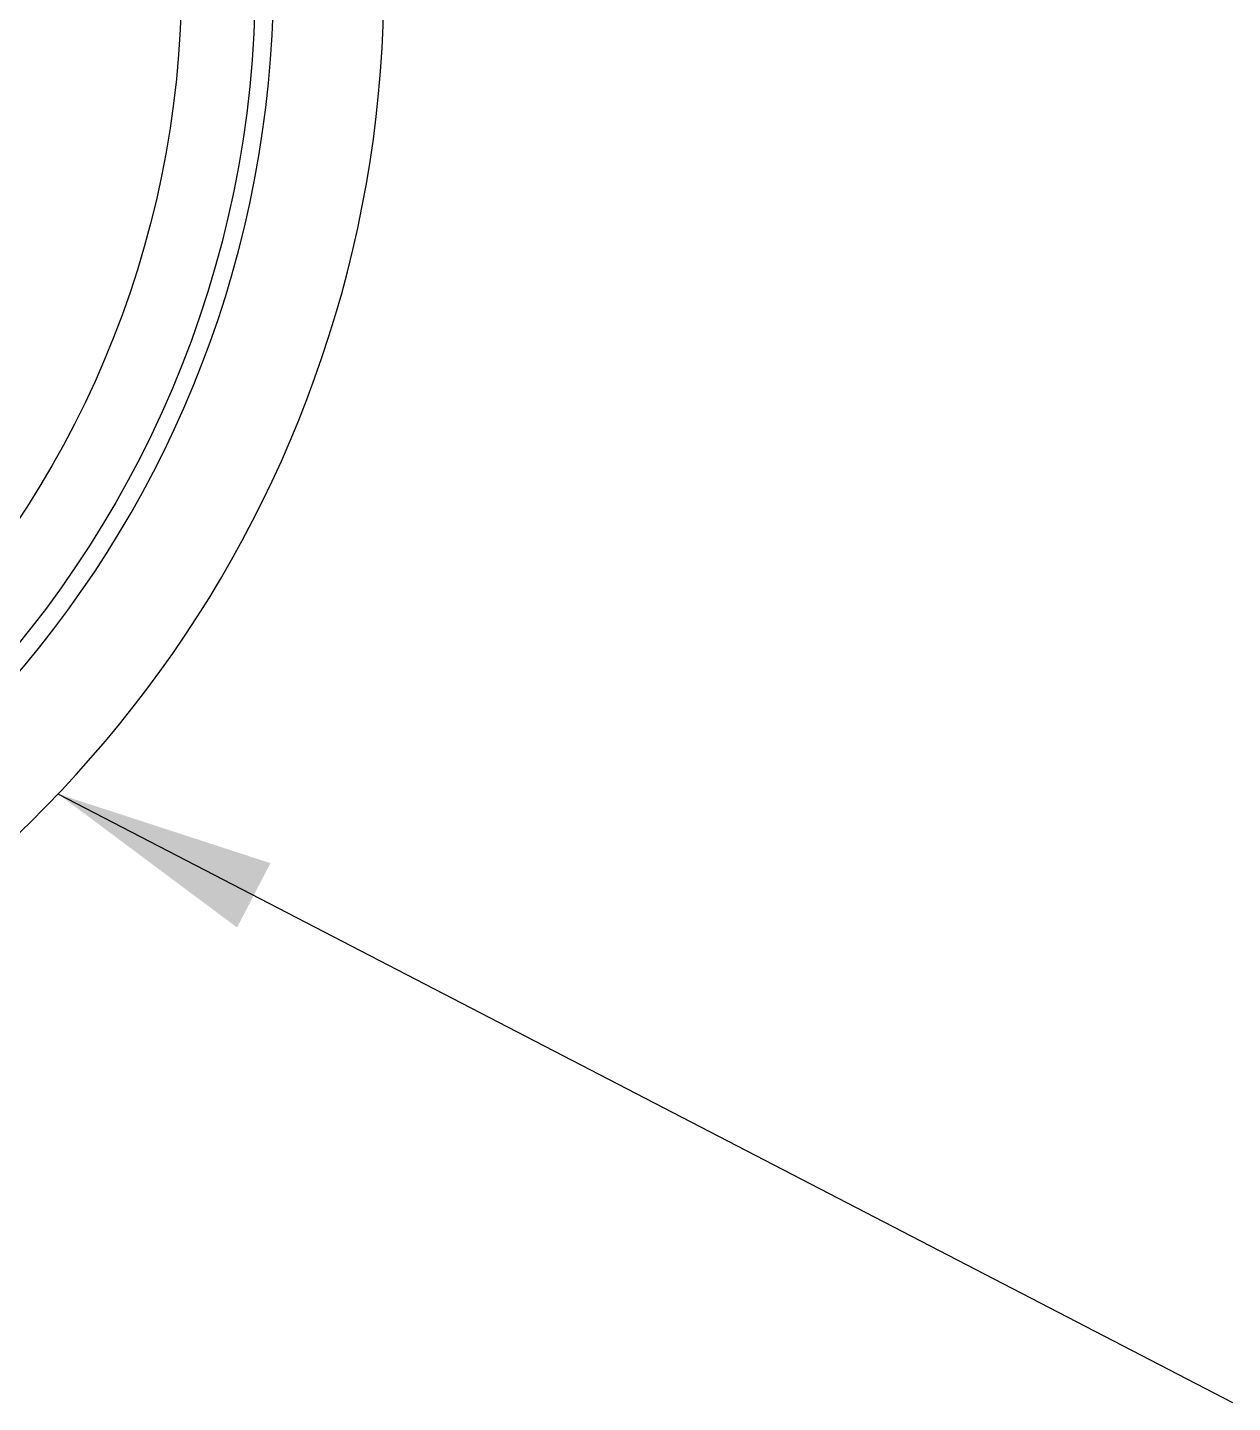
# Model space of a CAD drawing. Extents: x 1169373 to 1354985, y 649019 to 904199.
# Drawn here: x 1273766 to 1274312, y 794842 to 795465 of the extents above; entities that cross this region are included whole.
import ezdxf

# ---------------------------------------------------------------- set-up
doc = ezdxf.new("R2010")
doc.units = 0
doc.header["$LTSCALE"] = 1000
doc.header["$MEASUREMENT"] = 0
doc.styles.get("Standard").update_dxf_attribs({"font": 'gbenor.shx', "bigfont": 'gbcbig.shx'})
doc.dimstyles.get("Standard").update_dxf_attribs({"dimscale": 100, "dimtxt": 3.5, "dimasz": 1, "dimexe": 2.5, "dimexo": 3, "dimgap": 1.5, "dimtad": 1, "dimdec": 0, "dimzin": 0, "dimdsep": 46, "dimtxsty": 'Standard', "dimblk": 'ARCHTICK', "dimcen": 0.09, "dimadec": 0, "dimazin": 0, "dimtfac": 1, "dimtdec": 0, "dimtix": 1, "dimtmove": 2, "dimatfit": 3, "dimfxl": 1, "dimtolj": 1, "dimtzin": 0, "dimarcsym": 0})

# ---------------------------------------------------------------- blocks, each defined once
blk = doc.blocks.new('gfhhrryyfd')
at = {"linetype": 'Continuous'}
for radius in [476.72, 443.27]:
    blk.add_circle((3687499.4, -1754143.58), radius, dxfattribs=at)
for radius, start, end in [(535.27, 290.31751, 69.68249), (485.08, 109, 71)]:
    blk.add_arc((3687499.4, -1754143.58), radius, start, end, dxfattribs=at)
blk.add_leader([(3687886.7, -1754513.05), (3688419.45, -1754789.03)], dimstyle='Standard', override={"dimgap": 20, "dimtad": 0})

msp = doc.modelspace()

# ---------------------------------------------------------------- block references
at = {"lineweight": -3, "xscale": 0.9999959487468004, "yscale": 0.999995949678123, "zscale": 0.9999959495959999}
msp.add_blockref('gfhhrryyfd', (-2414092.33, 2549623.71), dxfattribs=at)

doc.saveas('drawing.dxf')
